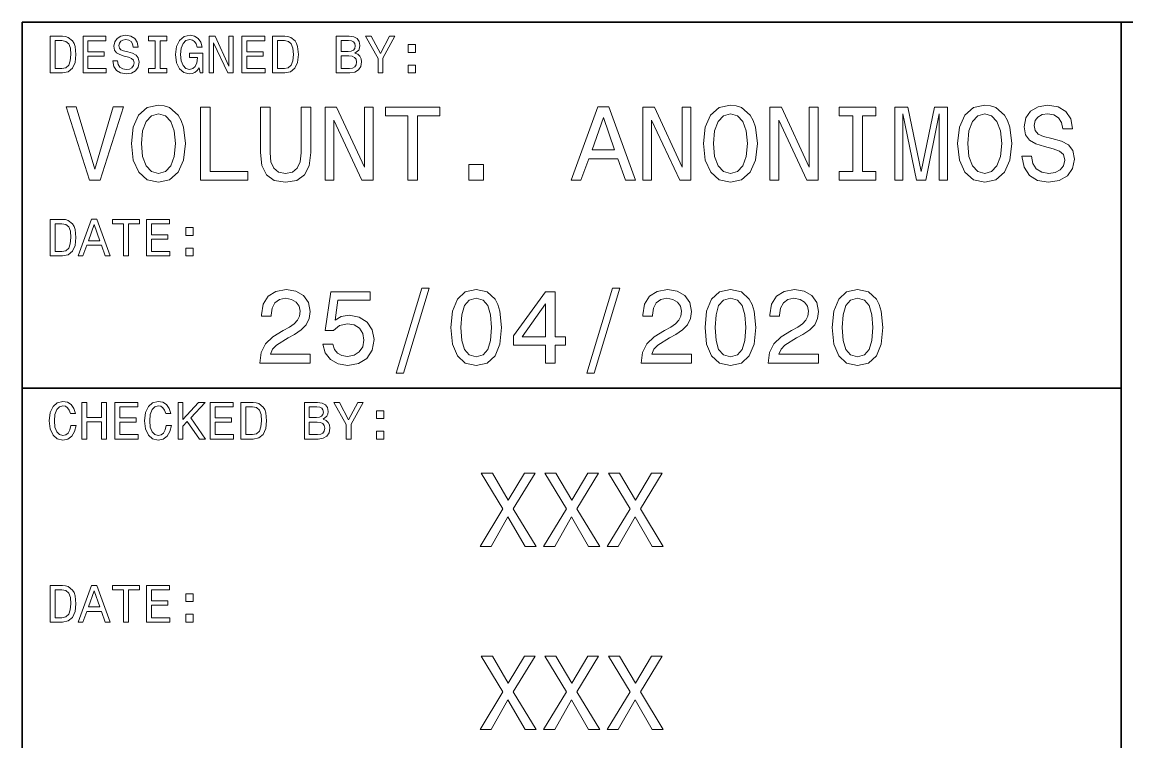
# Model space of a CAD drawing. Extents: x 0 to 1189, y 0 to 841.
# Drawn here: x 979 to 1024.24, y 50.51 to 80 of the extents above; entities that cross this region are included whole.
import ezdxf

# ---------------------------------------------------------------- set-up
doc = ezdxf.new("R2010")
doc.units = 0

msp = doc.modelspace()

# ---------------------------------------------------------------- linework, layer by layer
at = {"color": 7, "lineweight": 35}
for p, q in [((979, 20), (979, 80)), ((979, 80), (1169, 80)), ((1024, 24), (1024, 80)), ((979, 65), (1024, 65))]:
    msp.add_line(p, q, dxfattribs=at)
at = {"color": 7, "lineweight": 13}
for points in [[(980.648438, 79.418587), (980.149109, 79.418587), (980.149109, 77.918587), (980.648438, 77.918587), (980.884033, 77.966141), (981.059082, 78.110947), (981.167175, 78.346542), (981.206055, 78.668587), (981.171448, 78.997116), (981.128235, 79.126801), (981.067749, 79.230545), (980.892639, 79.371033), (980.778076, 79.405617)], [(980.633301, 79.239189), (980.797546, 79.206772), (980.909912, 79.107346), (980.976929, 78.930115), (980.998535, 78.668587), (980.974792, 78.415703), (980.907776, 78.238472), (980.793213, 78.132561), (980.633301, 78.097984), (980.350159, 78.097984), (980.350159, 79.239189)], [(981.497864, 77.918587), (982.448853, 77.918587), (982.448853, 78.100143), (981.696716, 78.100143), (981.696716, 78.60807), (982.366699, 78.60807), (982.366699, 78.78746), (981.696716, 78.78746), (981.696716, 79.23703), (982.43158, 79.23703), (982.43158, 79.418587), (981.497864, 79.418587)], [(982.911377, 78.413544), (982.714722, 78.413544), (982.757935, 78.184441), (982.865967, 78.015846), (983.03241, 77.914261), (983.257202, 77.877518), (983.479797, 77.912102), (983.64624, 78.007202), (983.752136, 78.156342), (983.791077, 78.353027), (983.758667, 78.530258), (983.667847, 78.644814), (983.520874, 78.720459), (983.324219, 78.776657), (983.15564, 78.817719), (983.04541, 78.865273), (982.982727, 78.934441), (982.963257, 79.042503), (982.982727, 79.139771), (983.038879, 79.213257), (983.125366, 79.26297), (983.244263, 79.280258), (983.365295, 79.258644), (983.460388, 79.200287), (983.523071, 79.103027), (983.553345, 78.971184), (983.75, 78.971184), (983.75, 78.975502), (983.715393, 79.178673), (983.613831, 79.329971), (983.453918, 79.425072), (983.237732, 79.457489), (983.043213, 79.425072), (982.891907, 79.33429), (982.794678, 79.193802), (982.760071, 79.012245), (982.788208, 78.850143), (982.8703, 78.739914), (983, 78.666428), (983.177246, 78.610229), (983.352295, 78.560516), (983.484131, 78.51297), (983.564148, 78.443802), (983.592224, 78.331413), (983.566284, 78.216858), (983.499268, 78.130402), (983.397705, 78.07637), (983.265869, 78.059074), (983.118896, 78.082855), (983.00647, 78.152016), (982.935181, 78.264404)], [(984.45459, 78.100143), (984.177979, 78.100143), (984.177979, 77.918587), (984.930115, 77.918587), (984.930115, 78.100143), (984.653442, 78.100143), (984.653442, 79.23703), (984.930115, 79.23703), (984.930115, 79.418587), (984.177979, 79.418587), (984.177979, 79.23703), (984.45459, 79.23703)], [(986.250732, 78.119598), (986.287476, 77.918587), (986.395508, 77.918587), (986.395508, 78.729103), (985.848694, 78.729103), (985.848694, 78.545387), (986.185852, 78.545387), (986.185852, 78.532417), (986.159912, 78.333572), (986.090759, 78.1866), (985.984863, 78.093658), (985.853027, 78.0634), (985.706055, 78.102303), (985.591492, 78.219017), (985.518005, 78.411385), (985.492065, 78.675072), (985.515869, 78.9366), (985.589355, 79.12896), (985.706055, 79.245674), (985.863831, 79.286743), (985.971924, 79.265129), (986.060547, 79.204613), (986.125366, 79.103027), (986.162109, 78.966858), (986.376099, 78.966858), (986.319885, 79.174347), (986.213989, 79.329971), (986.064819, 79.425072), (985.876831, 79.459656), (985.630432, 79.405617), (985.444519, 79.247841), (985.325623, 78.999275), (985.284607, 78.668587), (985.325623, 78.335732), (985.444519, 78.087173), (985.619568, 77.92939), (985.840088, 77.877518), (985.963257, 77.894814), (986.073486, 77.938042), (986.168579, 78.013687)], [(986.663574, 77.918587), (986.842957, 77.918587), (986.842957, 79.148415), (987.417847, 77.918587), (987.649109, 77.918587), (987.649109, 79.418587), (987.46759, 79.418587), (987.46759, 78.188759), (986.899109, 79.418587), (986.663574, 79.418587)], [(988.003601, 77.918587), (988.95459, 77.918587), (988.95459, 78.100143), (988.202454, 78.100143), (988.202454, 78.60807), (988.872498, 78.60807), (988.872498, 78.78746), (988.202454, 78.78746), (988.202454, 79.23703), (988.937317, 79.23703), (988.937317, 79.418587), (988.003601, 79.418587)], [(989.75647, 79.418587), (989.257202, 79.418587), (989.257202, 77.918587), (989.75647, 77.918587), (989.992065, 77.966141), (990.167175, 78.110947), (990.275208, 78.346542), (990.314148, 78.668587), (990.279541, 78.997116), (990.236328, 79.126801), (990.175781, 79.230545), (990.000732, 79.371033), (989.886169, 79.405617)], [(989.741333, 79.239189), (989.90564, 79.206772), (990.018005, 79.107346), (990.085022, 78.930115), (990.106628, 78.668587), (990.082825, 78.415703), (990.015869, 78.238472), (989.901306, 78.132561), (989.741333, 78.097984), (989.458191, 78.097984), (989.458191, 79.239189)], [(992.631104, 78.729103), (992.78241, 78.854469), (992.82135, 78.938759), (992.83429, 79.042503), (992.806213, 79.204613), (992.721924, 79.321327), (992.585754, 79.392647), (992.395508, 79.418587), (991.861694, 79.418587), (991.861694, 77.918587), (992.425781, 77.918587), (992.626831, 77.948845), (992.77594, 78.03746), (992.868896, 78.177956), (992.901306, 78.368156), (992.881836, 78.495674), (992.829956, 78.601585), (992.745667, 78.67939)], [(992.354492, 78.796112), (992.060547, 78.796112), (992.060547, 79.239189), (992.371765, 79.239189), (992.488464, 79.226227), (992.570618, 79.187317), (992.6203, 79.120316), (992.637634, 79.020889), (992.618164, 78.921471), (992.566284, 78.852303), (992.477661, 78.809074)], [(993.774475, 77.918587), (993.774475, 78.525932), (994.267273, 79.420746), (994.04248, 79.420746), (993.672913, 78.709656), (993.299011, 79.420746), (993.059082, 79.420746), (993.573486, 78.51297), (993.573486, 77.918587)], [(994.814148, 78.757202), (995.112366, 78.757202), (995.112366, 79.079247), (994.814148, 79.079247)], [(992.402039, 78.097984), (992.060547, 78.097984), (992.060547, 78.614555), (992.382568, 78.614555), (992.518738, 78.599426), (992.615967, 78.554031), (992.674377, 78.476227), (992.693787, 78.363831), (992.674377, 78.244957), (992.6203, 78.162827), (992.529541, 78.113113)], [(994.814148, 77.918587), (995.112366, 77.918587), (995.112366, 78.240631), (994.814148, 78.240631)], [(982.734863, 76.524498), (981.982727, 73.969742), (981.208984, 76.524498), (980.798279, 76.524498), (981.766602, 73.520172), (982.198853, 73.520172), (983.145569, 76.524498)], [(983.47406, 75.020172), (983.55188, 74.345818), (983.776672, 73.848701), (984.126831, 73.541786), (984.585022, 73.438042), (985.03894, 73.541786), (985.393372, 73.848701), (985.613831, 74.345818), (985.695984, 75.020172), (985.613831, 75.690201), (985.518738, 75.962532), (985.393372, 76.187317), (985.03894, 76.494232), (984.822815, 76.572044), (984.585022, 76.602303), (984.122498, 76.494232), (983.772339, 76.191643), (983.55188, 75.694527)], [(986.309814, 73.520172), (988.237793, 73.520172), (988.237793, 73.883286), (986.70752, 73.883286), (986.70752, 76.520172), (986.309814, 76.520172)], [(988.756531, 74.661385), (988.817017, 74.12104), (989.007202, 73.736313), (989.327087, 73.515846), (989.789673, 73.438042), (990.247864, 73.515846), (990.567749, 73.736313), (990.757935, 74.116714), (990.822815, 74.661385), (990.822815, 76.520172), (990.420776, 76.520172), (990.420776, 74.639771), (990.381897, 74.272331), (990.265137, 74.008644), (990.066284, 73.853027), (989.789673, 73.801155), (989.504333, 73.853027), (989.305481, 74.008644), (989.188782, 74.268013), (989.154175, 74.639771), (989.154175, 76.520172), (988.756531, 76.520172)], [(991.406372, 73.520172), (991.765137, 73.520172), (991.765137, 75.979828), (992.915039, 73.520172), (993.377563, 73.520172), (993.377563, 76.520172), (993.014404, 76.520172), (993.014404, 74.060516), (991.877563, 76.520172), (991.406372, 76.520172)], [(994.79541, 73.520172), (995.193115, 73.520172), (995.193115, 76.157059), (996.100891, 76.157059), (996.100891, 76.520172), (993.883301, 76.520172), (993.883301, 76.157059), (994.79541, 76.157059)], [(1001.487061, 73.520172), (1001.884766, 73.520172), (1002.200317, 74.402016), (1003.397705, 74.402016), (1003.713257, 73.520172), (1004.119629, 73.520172), (1003.021667, 76.524498), (1002.580688, 76.524498)], [(1004.417908, 73.520172), (1004.776672, 73.520172), (1004.776672, 75.979828), (1005.926514, 73.520172), (1006.389099, 73.520172), (1006.389099, 76.520172), (1006.02594, 76.520172), (1006.02594, 74.060516), (1004.889099, 76.520172), (1004.417908, 76.520172)], [(1006.894836, 75.020172), (1006.972656, 74.345818), (1007.197449, 73.848701), (1007.547607, 73.541786), (1008.005798, 73.438042), (1008.459656, 73.541786), (1008.814148, 73.848701), (1009.034607, 74.345818), (1009.11676, 75.020172), (1009.034607, 75.690201), (1008.939514, 75.962532), (1008.814148, 76.187317), (1008.459656, 76.494232), (1008.24353, 76.572044), (1008.005798, 76.602303), (1007.543274, 76.494232), (1007.193115, 76.191643), (1006.972656, 75.694527)], [(1009.622498, 73.520172), (1009.981323, 73.520172), (1009.981323, 75.979828), (1011.131165, 73.520172), (1011.593689, 73.520172), (1011.593689, 76.520172), (1011.230591, 76.520172), (1011.230591, 74.060516), (1010.093689, 76.520172), (1009.622498, 76.520172)], [(1013.011536, 73.883286), (1012.458252, 73.883286), (1012.458252, 73.520172), (1013.962585, 73.520172), (1013.962585, 73.883286), (1013.409241, 73.883286), (1013.409241, 76.157059), (1013.962585, 76.157059), (1013.962585, 76.520172), (1012.458252, 76.520172), (1012.458252, 76.157059), (1013.011536, 76.157059)], [(1014.731995, 73.520172), (1015.06488, 73.520172), (1015.06488, 76.243515), (1015.626831, 73.520172), (1015.998596, 73.520172), (1016.556213, 76.243515), (1016.556213, 73.520172), (1016.893372, 73.520172), (1016.893372, 76.520172), (1016.366028, 76.520172), (1015.812683, 73.874641), (1015.263733, 76.520172), (1014.731995, 76.520172)], [(1017.304077, 75.020172), (1017.381897, 74.345818), (1017.606628, 73.848701), (1017.956787, 73.541786), (1018.415039, 73.438042), (1018.868896, 73.541786), (1019.223389, 73.848701), (1019.443848, 74.345818), (1019.52594, 75.020172), (1019.443848, 75.690201), (1019.348755, 75.962532), (1019.223389, 76.187317), (1018.868896, 76.494232), (1018.652771, 76.572044), (1018.415039, 76.602303), (1017.952454, 76.494232), (1017.602356, 76.191643), (1017.381897, 75.694527)], [(1020.334351, 74.510086), (1019.940979, 74.510086), (1020.027405, 74.051872), (1020.24353, 73.714699), (1020.576416, 73.511528), (1021.02594, 73.438042), (1021.471191, 73.507202), (1021.804077, 73.697403), (1022.015869, 73.995674), (1022.093689, 74.389046), (1022.02887, 74.743515), (1021.84729, 74.972618), (1021.553345, 75.123917), (1021.159973, 75.236313), (1020.822815, 75.318443), (1020.602356, 75.413544), (1020.47699, 75.551872), (1020.438049, 75.768013), (1020.47699, 75.962532), (1020.589355, 76.109512), (1020.762268, 76.208931), (1021, 76.243515), (1021.242126, 76.200287), (1021.432312, 76.083572), (1021.557678, 75.889046), (1021.618164, 75.625359), (1022.011536, 75.625359), (1022.011536, 75.634003), (1021.942383, 76.040344), (1021.739197, 76.342941), (1021.419312, 76.533142), (1020.987061, 76.597984), (1020.598022, 76.533142), (1020.29541, 76.351585), (1020.100891, 76.070602), (1020.031738, 75.707489), (1020.087952, 75.383286), (1020.252197, 75.162827), (1020.511536, 75.015846), (1020.866028, 74.903458), (1021.216187, 74.804031), (1021.479858, 74.708931), (1021.639771, 74.570602), (1021.695984, 74.345818), (1021.644104, 74.116714), (1021.510132, 73.943802), (1021.306946, 73.835732), (1021.043274, 73.801155), (1020.749329, 73.848701), (1020.524536, 73.98703), (1020.381897, 74.211815)], [(983.889099, 75.020172), (983.936646, 75.543228), (984.079285, 75.927956), (984.299744, 76.161385), (984.585022, 76.243515), (984.866028, 76.161385), (985.086487, 75.92363), (985.229126, 75.538902), (985.281006, 75.020172), (985.229126, 74.497116), (985.086487, 74.112389), (984.866028, 73.87896), (984.585022, 73.801155), (984.299744, 73.87896), (984.079285, 74.112389), (983.936646, 74.492798)], [(1002.338623, 74.769455), (1002.801147, 76.092216), (1003.263733, 74.769455)], [(1007.309814, 75.020172), (1007.357361, 75.543228), (1007.5, 75.927956), (1007.720459, 76.161385), (1008.005798, 76.243515), (1008.286743, 76.161385), (1008.507202, 75.92363), (1008.649902, 75.538902), (1008.701782, 75.020172), (1008.649902, 74.497116), (1008.507202, 74.112389), (1008.286743, 73.87896), (1008.005798, 73.801155), (1007.720459, 73.87896), (1007.5, 74.112389), (1007.357361, 74.492798)], [(1017.719055, 75.020172), (1017.766602, 75.543228), (1017.909241, 75.927956), (1018.1297, 76.161385), (1018.415039, 76.243515), (1018.695984, 76.161385), (1018.916443, 75.92363), (1019.059082, 75.538902), (1019.110962, 75.020172), (1019.059082, 74.497116), (1018.916443, 74.112389), (1018.695984, 73.87896), (1018.415039, 73.801155), (1018.1297, 73.87896), (1017.909241, 74.112389), (1017.766602, 74.492798)], [(997.298279, 73.520172), (997.894836, 73.520172), (997.894836, 74.164261), (997.298279, 74.164261)], [(980.648438, 71.918587), (980.149109, 71.918587), (980.149109, 70.418587), (980.648438, 70.418587), (980.884033, 70.466141), (981.059082, 70.610947), (981.167175, 70.846542), (981.206055, 71.168587), (981.171448, 71.497116), (981.128235, 71.626801), (981.067749, 71.730545), (980.892639, 71.871033), (980.778076, 71.905617)], [(980.633301, 71.739189), (980.797546, 71.706772), (980.909912, 71.607346), (980.976929, 71.430115), (980.998535, 71.168587), (980.974792, 70.915703), (980.907776, 70.738472), (980.793213, 70.632561), (980.633301, 70.597984), (980.350159, 70.597984), (980.350159, 71.739189)], [(981.294678, 70.418587), (981.49353, 70.418587), (981.651306, 70.859512), (982.25, 70.859512), (982.407776, 70.418587), (982.610962, 70.418587), (982.061951, 71.920746), (981.841492, 71.920746)], [(981.720459, 71.043228), (981.951721, 71.704613), (982.182983, 71.043228)], [(983.153442, 70.418587), (983.352295, 70.418587), (983.352295, 71.73703), (983.806213, 71.73703), (983.806213, 71.918587), (982.697388, 71.918587), (982.697388, 71.73703), (983.153442, 71.73703)], [(984.100159, 70.418587), (985.051147, 70.418587), (985.051147, 70.600143), (984.299011, 70.600143), (984.299011, 71.10807), (984.968994, 71.10807), (984.968994, 71.28746), (984.299011, 71.28746), (984.299011, 71.73703), (985.033875, 71.73703), (985.033875, 71.918587), (984.100159, 71.918587)], [(985.706055, 71.257202), (986.004333, 71.257202), (986.004333, 71.579247), (985.706055, 71.579247)], [(985.706055, 70.418587), (986.004333, 70.418587), (986.004333, 70.740631), (985.706055, 70.740631)], [(988.734863, 66.020172), (990.796814, 66.020172), (990.796814, 66.39193), (989.167114, 66.39193), (989.257935, 66.5951), (989.413513, 66.763687), (989.893372, 67.070602), (990.148376, 67.200287), (990.433716, 67.386169), (990.636902, 67.602303), (990.753601, 67.857346), (990.796814, 68.146973), (990.723328, 68.510086), (990.520142, 68.795387), (990.208923, 68.976944), (989.806885, 69.041786), (989.391907, 68.9683), (989.076355, 68.765129), (988.873169, 68.440918), (988.804016, 68.01297), (988.804016, 67.952446), (989.197388, 67.952446), (989.197388, 67.98703), (989.236328, 68.280975), (989.353027, 68.497116), (989.538879, 68.635445), (989.785278, 68.682999), (990.036011, 68.639771), (990.221924, 68.5317), (990.342957, 68.363113), (990.386169, 68.151299), (990.355896, 67.952446), (990.273743, 67.783859), (990.135437, 67.636887), (989.945251, 67.507202), (989.690186, 67.368874), (989.266541, 67.100861), (988.968262, 66.815559), (988.791077, 66.469742), (988.734863, 66.033142)], [(991.319885, 66.802589), (991.414978, 66.448128), (991.62677, 66.171471), (991.938049, 65.998558), (992.335754, 65.933716), (992.772339, 66.011528), (993.113831, 66.223343), (993.329956, 66.560516), (993.412109, 66.992798), (993.338623, 67.394814), (993.131104, 67.710373), (992.806885, 67.913544), (992.387573, 67.98703), (992.063416, 67.935158), (991.812683, 67.792503), (991.933716, 68.600861), (993.247803, 68.600861), (993.247803, 68.95533), (991.644104, 68.95533), (991.406311, 67.364555), (991.752136, 67.364555), (992.002869, 67.567726), (992.322754, 67.641212), (992.599426, 67.593658), (992.811218, 67.45533), (992.945251, 67.243515), (992.992798, 66.971184), (992.945251, 66.698845), (992.806885, 66.48703), (992.595093, 66.353027), (992.322754, 66.305473), (992.093628, 66.335732), (991.916443, 66.435158), (991.786743, 66.590775), (991.721924, 66.802589)], [(994.319885, 65.618156), (994.618164, 65.618156), (995.664246, 69.102303), (995.361694, 69.102303)], [(996.554749, 67.485588), (996.619568, 66.806915), (996.822754, 66.322769), (997.146973, 66.028816), (997.596558, 65.933716), (998.041809, 66.028816), (998.365967, 66.322769), (998.564819, 66.806915), (998.633972, 67.485588), (998.564819, 68.159943), (998.482727, 68.427956), (998.365967, 68.648415), (998.041809, 68.94236), (997.596558, 69.041786), (997.146973, 68.94236), (996.822754, 68.644089), (996.619568, 68.159943)], [(1000.436584, 66.020172), (1000.825623, 66.020172), (1000.825623, 66.763687), (1001.253601, 66.763687), (1001.253601, 67.109512), (1000.825623, 67.109512), (1000.825623, 68.95533), (1000.432251, 68.95533), (999.118164, 67.144089), (999.118164, 66.763687), (1000.436584, 66.763687)], [(1002.12677, 65.618156), (1002.425049, 65.618156), (1003.471191, 69.102303), (1003.168579, 69.102303)], [(1004.348694, 66.020172), (1006.410645, 66.020172), (1006.410645, 66.39193), (1004.780945, 66.39193), (1004.871765, 66.5951), (1005.027344, 66.763687), (1005.507202, 67.070602), (1005.762268, 67.200287), (1006.047546, 67.386169), (1006.250732, 67.602303), (1006.367432, 67.857346), (1006.410645, 68.146973), (1006.337158, 68.510086), (1006.133972, 68.795387), (1005.822754, 68.976944), (1005.420715, 69.041786), (1005.005737, 68.9683), (1004.690186, 68.765129), (1004.487, 68.440918), (1004.417847, 68.01297), (1004.417847, 67.952446), (1004.811218, 67.952446), (1004.811218, 67.98703), (1004.850159, 68.280975), (1004.966858, 68.497116), (1005.15271, 68.635445), (1005.399109, 68.682999), (1005.649841, 68.639771), (1005.835754, 68.5317), (1005.956787, 68.363113), (1006, 68.151299), (1005.969727, 67.952446), (1005.887573, 67.783859), (1005.749268, 67.636887), (1005.559082, 67.507202), (1005.304016, 67.368874), (1004.880371, 67.100861), (1004.582153, 66.815559), (1004.404907, 66.469742), (1004.348694, 66.033142)], [(1006.963989, 67.485588), (1007.028809, 66.806915), (1007.231995, 66.322769), (1007.556213, 66.028816), (1008.005737, 65.933716), (1008.450989, 66.028816), (1008.775208, 66.322769), (1008.97406, 66.806915), (1009.043213, 67.485588), (1008.97406, 68.159943), (1008.891907, 68.427956), (1008.775208, 68.648415), (1008.450989, 68.94236), (1008.005737, 69.041786), (1007.556213, 68.94236), (1007.231995, 68.644089), (1007.028809, 68.159943)], [(1009.553284, 66.020172), (1011.615295, 66.020172), (1011.615295, 66.39193), (1009.985596, 66.39193), (1010.076355, 66.5951), (1010.231995, 66.763687), (1010.711792, 67.070602), (1010.966858, 67.200287), (1011.252136, 67.386169), (1011.455322, 67.602303), (1011.572021, 67.857346), (1011.615295, 68.146973), (1011.541809, 68.510086), (1011.338623, 68.795387), (1011.027344, 68.976944), (1010.625366, 69.041786), (1010.210388, 68.9683), (1009.894775, 68.765129), (1009.69165, 68.440918), (1009.622498, 68.01297), (1009.622498, 67.952446), (1010.015869, 67.952446), (1010.015869, 67.98703), (1010.054749, 68.280975), (1010.171448, 68.497116), (1010.357361, 68.635445), (1010.60376, 68.682999), (1010.854431, 68.639771), (1011.040344, 68.5317), (1011.161377, 68.363113), (1011.20459, 68.151299), (1011.174316, 67.952446), (1011.092224, 67.783859), (1010.953857, 67.636887), (1010.763672, 67.507202), (1010.508667, 67.368874), (1010.085022, 67.100861), (1009.786743, 66.815559), (1009.609497, 66.469742), (1009.553284, 66.033142)], [(1012.168579, 67.485588), (1012.233398, 66.806915), (1012.436584, 66.322769), (1012.760803, 66.028816), (1013.210388, 65.933716), (1013.65564, 66.028816), (1013.979797, 66.322769), (1014.17865, 66.806915), (1014.247803, 67.485588), (1014.17865, 68.159943), (1014.096558, 68.427956), (1013.979797, 68.648415), (1013.65564, 68.94236), (1013.210388, 69.041786), (1012.760803, 68.94236), (1012.436584, 68.644089), (1012.233398, 68.159943)], [(996.969727, 67.485588), (997.004333, 68.008644), (997.112366, 68.384727), (997.306885, 68.605186), (997.596558, 68.682999), (997.881836, 68.605186), (998.076355, 68.384727), (998.184448, 68.008644), (998.218994, 67.485588), (998.184448, 66.958214), (998.076355, 66.58213), (997.881836, 66.361671), (997.596558, 66.288185), (997.306885, 66.361671), (997.112366, 66.58213), (997.004333, 66.958214)], [(999.481262, 67.109512), (1000.436584, 68.453888), (1000.436584, 67.109512)], [(1007.378967, 67.485588), (1007.413513, 68.008644), (1007.521606, 68.384727), (1007.716125, 68.605186), (1008.005737, 68.682999), (1008.291077, 68.605186), (1008.485596, 68.384727), (1008.593628, 68.008644), (1008.628235, 67.485588), (1008.593628, 66.958214), (1008.485596, 66.58213), (1008.291077, 66.361671), (1008.005737, 66.288185), (1007.716125, 66.361671), (1007.521606, 66.58213), (1007.413513, 66.958214)], [(1012.583557, 67.485588), (1012.618164, 68.008644), (1012.726196, 68.384727), (1012.920715, 68.605186), (1013.210388, 68.682999), (1013.495667, 68.605186), (1013.690186, 68.384727), (1013.798279, 68.008644), (1013.832825, 67.485588), (1013.798279, 66.958214), (1013.690186, 66.58213), (1013.495667, 66.361671), (1013.210388, 66.288185), (1012.920715, 66.361671), (1012.726196, 66.58213), (1012.618164, 66.958214)], [(981.000732, 63.476223), (980.95752, 63.294666), (980.886169, 63.164986), (980.786743, 63.085014), (980.670044, 63.059078), (980.529541, 63.09798), (980.419312, 63.214695), (980.345825, 63.4049), (980.322021, 63.668587), (980.345825, 63.930115), (980.417175, 64.122475), (980.527405, 64.239189), (980.670044, 64.280258), (980.773804, 64.258644), (980.862366, 64.198128), (980.93158, 64.100861), (980.979126, 63.966858), (981.184448, 63.966858), (981.119568, 64.172188), (981.007202, 64.327812), (980.85376, 64.425072), (980.670044, 64.459656), (980.440918, 64.405617), (980.265869, 64.254318), (980.153442, 64.00576), (980.114563, 63.668587), (980.153442, 63.331409), (980.265869, 63.082851), (980.440918, 62.929394), (980.670044, 62.877522), (980.871033, 62.918587), (981.033142, 63.033138), (981.147705, 63.22118), (981.208191, 63.476223)], [(981.450317, 62.918587), (981.651306, 62.918587), (981.651306, 63.623199), (982.252136, 63.623199), (982.252136, 62.918587), (982.450989, 62.918587), (982.450989, 64.418587), (982.252136, 64.418587), (982.252136, 63.806915), (981.651306, 63.806915), (981.651306, 64.418587), (981.450317, 64.418587)], [(982.799011, 62.918587), (983.75, 62.918587), (983.75, 63.100143), (982.997864, 63.100143), (982.997864, 63.608067), (983.667847, 63.608067), (983.667847, 63.787464), (982.997864, 63.787464), (982.997864, 64.23703), (983.732727, 64.23703), (983.732727, 64.418587), (982.799011, 64.418587)], [(984.904175, 63.476223), (984.860962, 63.294666), (984.789612, 63.164986), (984.690186, 63.085014), (984.573486, 63.059078), (984.432983, 63.09798), (984.322754, 63.214695), (984.249268, 63.4049), (984.225525, 63.668587), (984.249268, 63.930115), (984.320618, 64.122475), (984.430847, 64.239189), (984.573486, 64.280258), (984.677246, 64.258644), (984.765869, 64.198128), (984.835022, 64.100861), (984.882568, 63.966858), (985.087891, 63.966858), (985.023071, 64.172188), (984.910645, 64.327812), (984.757202, 64.425072), (984.573486, 64.459656), (984.34436, 64.405617), (984.169312, 64.254318), (984.056946, 64.00576), (984.018005, 63.668587), (984.056946, 63.331409), (984.169312, 63.082851), (984.34436, 62.929394), (984.573486, 62.877522), (984.774475, 62.918587), (984.936584, 63.033138), (985.051147, 63.22118), (985.111694, 63.476223)], [(985.386169, 62.918587), (985.585022, 62.918587), (985.585022, 63.45245), (985.762268, 63.642651), (986.265869, 62.918587), (986.507935, 62.918587), (985.90271, 63.787464), (986.490662, 64.418587), (986.226929, 64.418587), (985.585022, 63.724781), (985.585022, 64.418587), (985.386169, 64.418587)], [(986.702454, 62.918587), (987.653442, 62.918587), (987.653442, 63.100143), (986.901306, 63.100143), (986.901306, 63.608067), (987.57135, 63.608067), (987.57135, 63.787464), (986.901306, 63.787464), (986.901306, 64.23703), (987.636169, 64.23703), (987.636169, 64.418587), (986.702454, 64.418587)], [(988.455322, 64.418587), (987.956055, 64.418587), (987.956055, 62.918587), (988.455322, 62.918587), (988.690918, 62.966137), (988.865967, 63.11095), (988.97406, 63.346542), (989.012939, 63.668587), (988.978394, 63.997116), (988.935181, 64.126801), (988.874634, 64.230545), (988.699585, 64.371033), (988.585022, 64.405617)], [(988.440186, 64.239189), (988.604492, 64.206772), (988.716858, 64.107346), (988.783875, 63.930115), (988.805481, 63.668587), (988.781677, 63.415707), (988.714722, 63.238472), (988.600159, 63.132565), (988.440186, 63.09798), (988.157043, 63.09798), (988.157043, 64.239189)], [(991.329956, 63.729107), (991.481262, 63.854465), (991.520203, 63.938759), (991.533142, 64.042503), (991.505066, 64.204613), (991.420776, 64.321327), (991.284607, 64.392647), (991.09436, 64.418587), (990.560547, 64.418587), (990.560547, 62.918587), (991.124634, 62.918587), (991.325623, 62.948845), (991.474792, 63.037464), (991.567749, 63.177952), (991.600159, 63.368153), (991.580688, 63.495678), (991.528809, 63.601585), (991.444519, 63.679394)], [(991.053345, 63.796108), (990.759338, 63.796108), (990.759338, 64.239189), (991.070618, 64.239189), (991.187317, 64.226227), (991.26947, 64.187317), (991.319153, 64.120316), (991.336426, 64.020889), (991.317017, 63.921467), (991.265137, 63.852303), (991.176514, 63.809078)], [(992.473328, 62.918587), (992.473328, 63.525936), (992.966125, 64.420746), (992.741333, 64.420746), (992.371765, 63.709652), (991.997864, 64.420746), (991.757935, 64.420746), (992.272339, 63.512966), (992.272339, 62.918587)], [(993.512939, 63.757202), (993.811218, 63.757202), (993.811218, 64.079247), (993.512939, 64.079247)], [(991.100891, 63.09798), (990.759338, 63.09798), (990.759338, 63.614552), (991.081421, 63.614552), (991.21759, 63.599422), (991.314819, 63.554035), (991.373169, 63.476223), (991.392639, 63.363831), (991.373169, 63.244957), (991.319153, 63.162823), (991.228394, 63.11311)], [(993.512939, 62.918587), (993.811218, 62.918587), (993.811218, 63.240631), (993.512939, 63.240631)], [(997.752197, 58.520172), (998.206055, 58.520172), (998.893372, 59.734871), (999.593689, 58.520172), (1000.05188, 58.520172), (999.113831, 60.0634), (1000.004333, 61.524494), (999.567749, 61.524494), (998.906372, 60.413544), (998.257935, 61.524494), (997.804077, 61.524494), (998.690247, 60.059078)], [(1000.354492, 58.520172), (1000.80835, 58.520172), (1001.495667, 59.734871), (1002.195984, 58.520172), (1002.654175, 58.520172), (1001.716125, 60.0634), (1002.606628, 61.524494), (1002.170044, 61.524494), (1001.508667, 60.413544), (1000.860229, 61.524494), (1000.406372, 61.524494), (1001.292542, 60.059078)], [(1002.956787, 58.520172), (1003.410706, 58.520172), (1004.098022, 59.734871), (1004.798279, 58.520172), (1005.25647, 58.520172), (1004.318481, 60.0634), (1005.208923, 61.524494), (1004.772339, 61.524494), (1004.110962, 60.413544), (1003.462524, 61.524494), (1003.008667, 61.524494), (1003.894836, 60.059078)], [(980.648438, 56.918587), (980.149109, 56.918587), (980.149109, 55.418587), (980.648438, 55.418587), (980.884033, 55.466137), (981.059082, 55.61095), (981.167175, 55.846542), (981.206055, 56.168587), (981.171448, 56.497116), (981.128235, 56.626801), (981.067749, 56.730545), (980.892639, 56.871037), (980.778076, 56.905617)], [(980.633301, 56.739193), (980.797546, 56.706772), (980.909912, 56.607349), (980.976929, 56.430115), (980.998535, 56.168587), (980.974792, 55.915707), (980.907776, 55.738472), (980.793213, 55.632565), (980.633301, 55.59798), (980.350159, 55.59798), (980.350159, 56.739193)], [(981.294678, 55.418587), (981.49353, 55.418587), (981.651306, 55.859509), (982.25, 55.859509), (982.407776, 55.418587), (982.610962, 55.418587), (982.061951, 56.92075), (981.841492, 56.92075)], [(981.720459, 56.043228), (981.951721, 56.704609), (982.182983, 56.043228)], [(983.153442, 55.418587), (983.352295, 55.418587), (983.352295, 56.73703), (983.806213, 56.73703), (983.806213, 56.918587), (982.697388, 56.918587), (982.697388, 56.73703), (983.153442, 56.73703)], [(984.100159, 55.418587), (985.051147, 55.418587), (985.051147, 55.600143), (984.299011, 55.600143), (984.299011, 56.108067), (984.968994, 56.108067), (984.968994, 56.287464), (984.299011, 56.287464), (984.299011, 56.73703), (985.033875, 56.73703), (985.033875, 56.918587), (984.100159, 56.918587)], [(985.706055, 56.257202), (986.004333, 56.257202), (986.004333, 56.57925), (985.706055, 56.57925)], [(985.706055, 55.418587), (986.004333, 55.418587), (986.004333, 55.740631), (985.706055, 55.740631)], [(997.752197, 51.020172), (998.206055, 51.020172), (998.893372, 52.234871), (999.593689, 51.020172), (1000.05188, 51.020172), (999.113831, 52.5634), (1000.004333, 54.024494), (999.567749, 54.024494), (998.906372, 52.913544), (998.257935, 54.024494), (997.804077, 54.024494), (998.690247, 52.559078)], [(1000.354492, 51.020172), (1000.80835, 51.020172), (1001.495667, 52.234871), (1002.195984, 51.020172), (1002.654175, 51.020172), (1001.716125, 52.5634), (1002.606628, 54.024494), (1002.170044, 54.024494), (1001.508667, 52.913544), (1000.860229, 54.024494), (1000.406372, 54.024494), (1001.292542, 52.559078)], [(1002.956787, 51.020172), (1003.410706, 51.020172), (1004.098022, 52.234871), (1004.798279, 51.020172), (1005.25647, 51.020172), (1004.318481, 52.5634), (1005.208923, 54.024494), (1004.772339, 54.024494), (1004.110962, 52.913544), (1003.462524, 54.024494), (1003.008667, 54.024494), (1003.894836, 52.559078)]]:
    msp.add_lwpolyline(points, close=True, dxfattribs=at)

doc.saveas('drawing.dxf')
